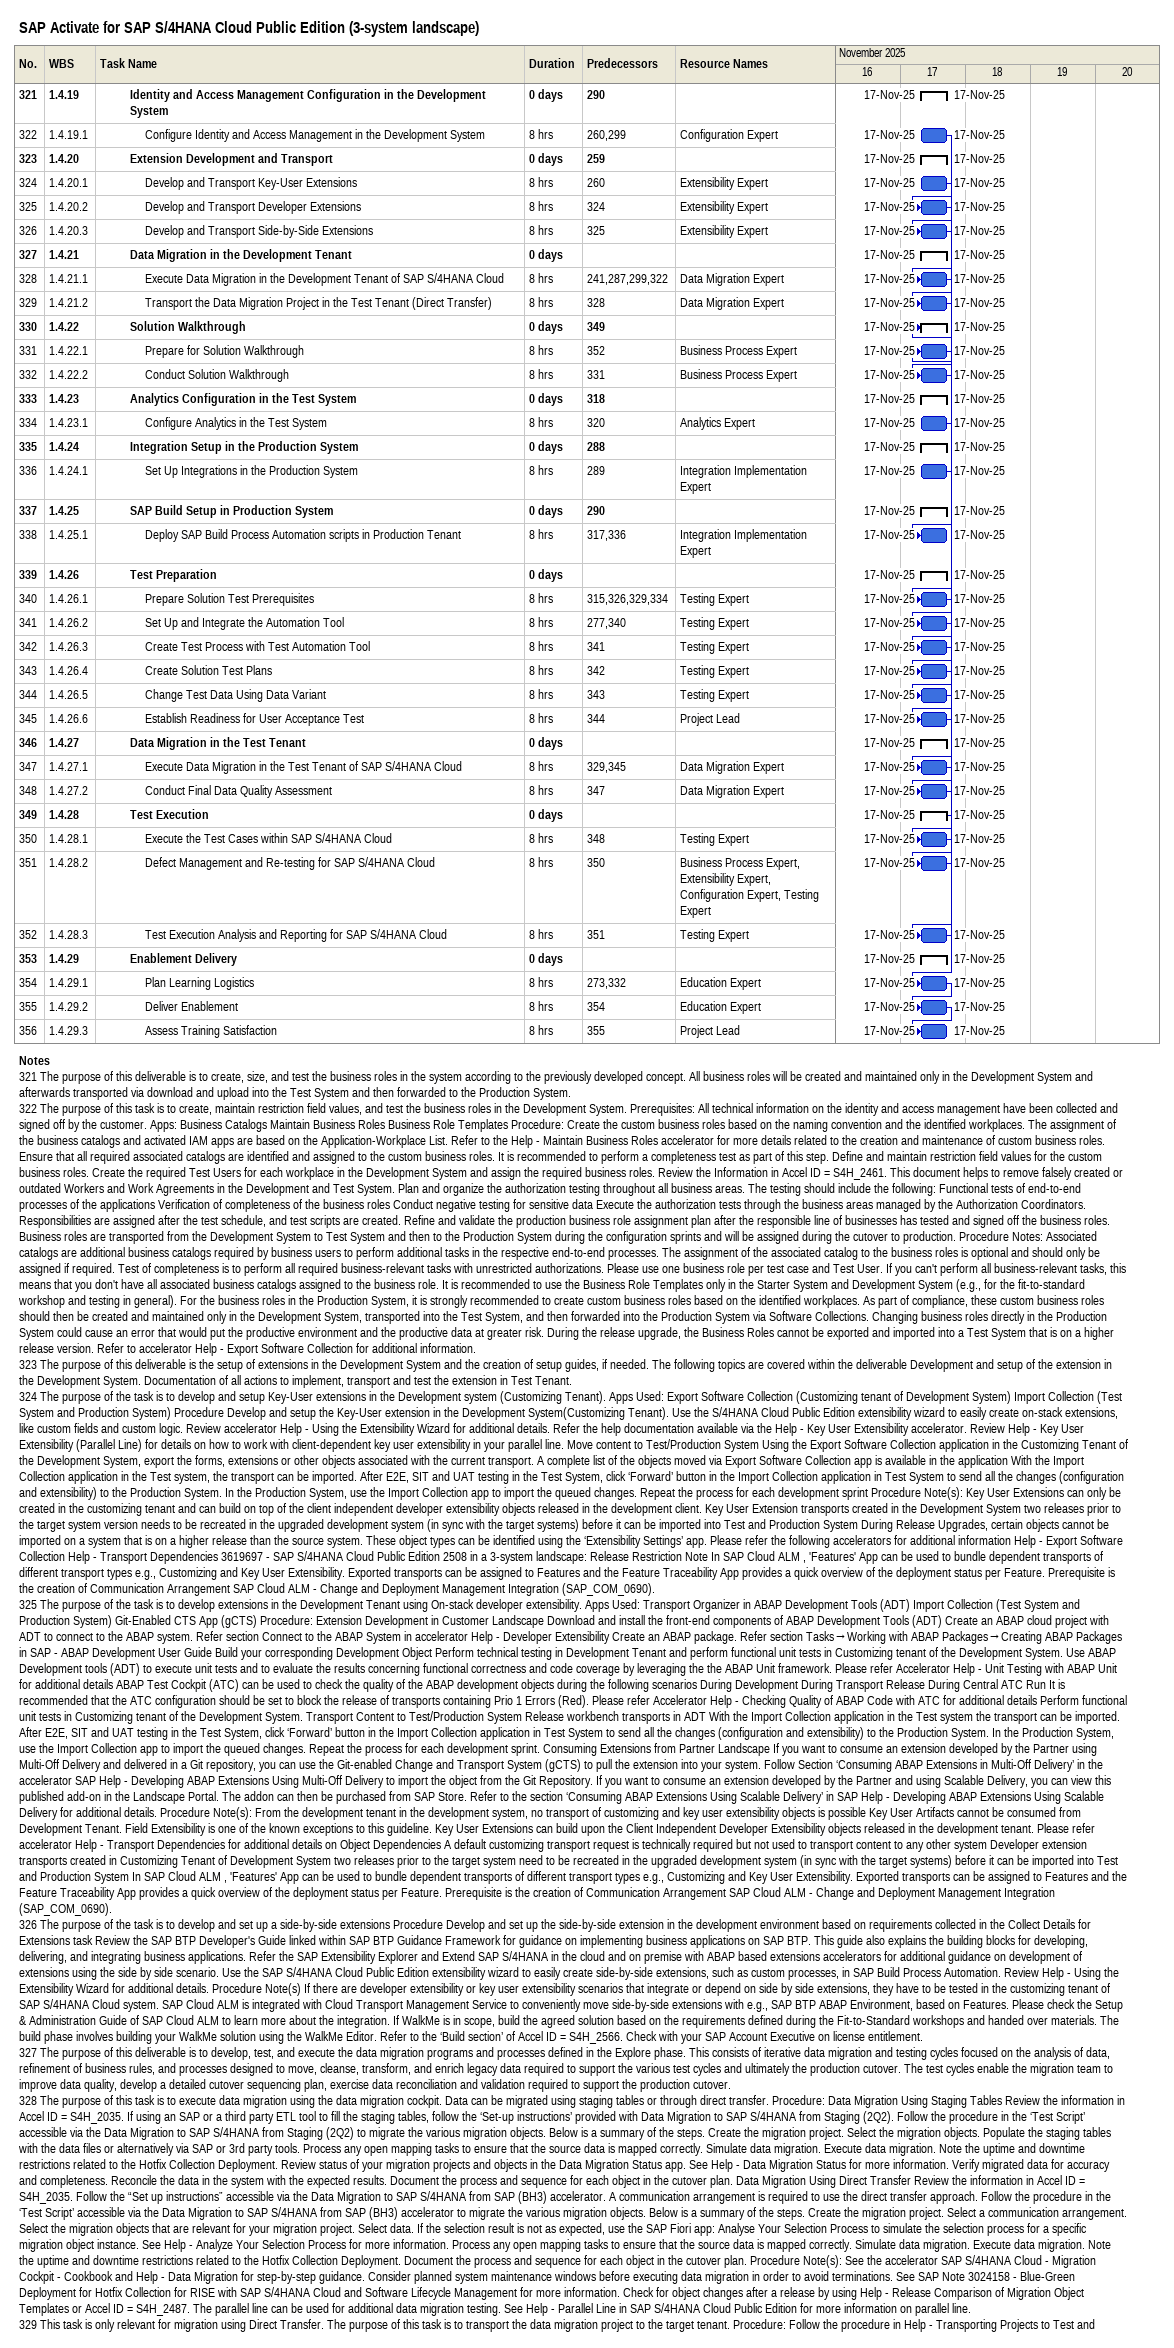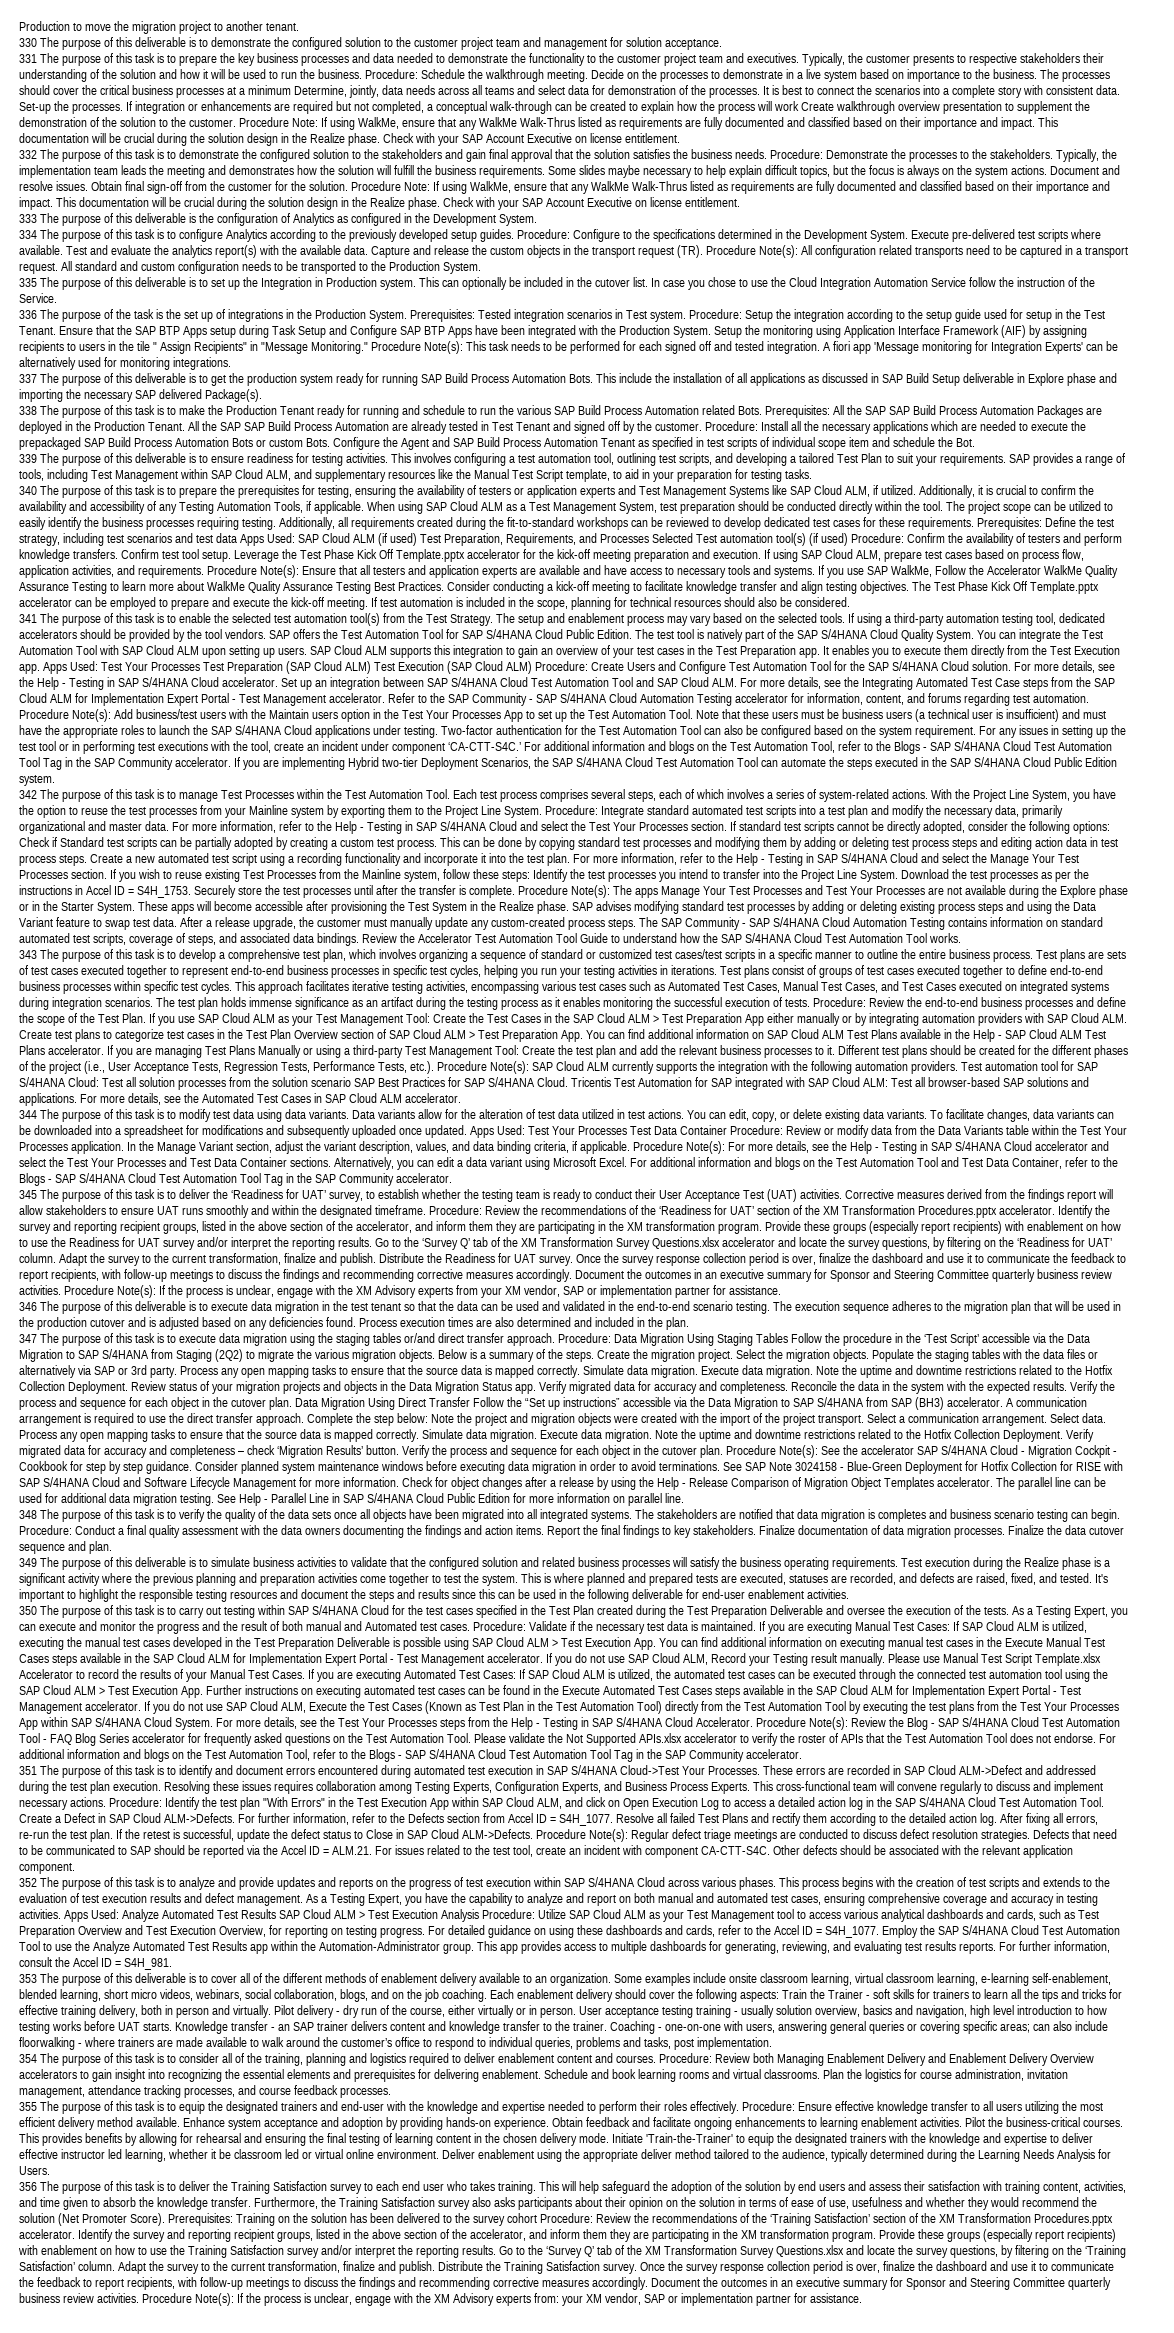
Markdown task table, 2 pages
SAP Activate for SAP S/4HANA Cloud Public Edition (3-system landscape)

| ID | WBS | Task | Duration | Start | Finish | Predecessors | Resources |
|---|---|---|---|---|---|---|---|
| 321 | 1.4.19 | **Identity and Access Management Configuration in the Development System** | 0d | 2025-11-17 | 2025-11-17 | 290 |  |
| 322 | 1.4.19.1 | Configure Identity and Access Management in the Development System | 8h | 2025-11-17 | 2025-11-17 | 260, 299 | Configuration Expert |
| 323 | 1.4.20 | **Extension Development and Transport** | 0d | 2025-11-17 | 2025-11-17 | 259 |  |
| 324 | 1.4.20.1 | Develop and Transport Key-User Extensions | 8h | 2025-11-17 | 2025-11-17 | 260 | Extensibility Expert |
| 325 | 1.4.20.2 | Develop and Transport Developer Extensions | 8h | 2025-11-17 | 2025-11-17 | 324 | Extensibility Expert |
| 326 | 1.4.20.3 | Develop and Transport Side-by-Side Extensions | 8h | 2025-11-17 | 2025-11-17 | 325 | Extensibility Expert |
| 327 | 1.4.21 | **Data Migration in the Development Tenant** | 0d | 2025-11-17 | 2025-11-17 |  |  |
| 328 | 1.4.21.1 | Execute Data Migration in the Development Tenant of SAP S/4HANA Cloud | 8h | 2025-11-17 | 2025-11-17 | 241, 287, 299, 322 | Data Migration Expert |
| 329 | 1.4.21.2 | Transport the Data Migration Project in the Test Tenant (Direct Transfer) | 8h | 2025-11-17 | 2025-11-17 | 328 | Data Migration Expert |
| 330 | 1.4.22 | **Solution Walkthrough** | 0d | 2025-11-17 | 2025-11-17 | 349 |  |
| 331 | 1.4.22.1 | Prepare for Solution Walkthrough | 8h | 2025-11-17 | 2025-11-17 | 352 | Business Process Expert |
| 332 | 1.4.22.2 | Conduct Solution Walkthrough | 8h | 2025-11-17 | 2025-11-17 | 331 | Business Process Expert |
| 333 | 1.4.23 | **Analytics Configuration in the Test System** | 0d | 2025-11-17 | 2025-11-17 | 318 |  |
| 334 | 1.4.23.1 | Configure Analytics in the Test System | 8h | 2025-11-17 | 2025-11-17 | 320 | Analytics Expert |
| 335 | 1.4.24 | **Integration Setup in the Production System** | 0d | 2025-11-17 | 2025-11-17 | 288 |  |
| 336 | 1.4.24.1 | Set Up Integrations in the Production System | 8h | 2025-11-17 | 2025-11-17 | 289 | Integration Implementation Expert |
| 337 | 1.4.25 | **SAP Build Setup in Production System** | 0d | 2025-11-17 | 2025-11-17 | 290 |  |
| 338 | 1.4.25.1 | Deploy SAP Build Process Automation scripts in Production Tenant | 8h | 2025-11-17 | 2025-11-17 | 317, 336 | Integration Implementation Expert |
| 339 | 1.4.26 | **Test Preparation** | 0d | 2025-11-17 | 2025-11-17 |  |  |
| 340 | 1.4.26.1 | Prepare Solution Test Prerequisites | 8h | 2025-11-17 | 2025-11-17 | 315, 326, 329, 334 | Testing Expert |
| 341 | 1.4.26.2 | Set Up and Integrate the Automation Tool | 8h | 2025-11-17 | 2025-11-17 | 277, 340 | Testing Expert |
| 342 | 1.4.26.3 | Create Test Process with Test Automation Tool | 8h | 2025-11-17 | 2025-11-17 | 341 | Testing Expert |
| 343 | 1.4.26.4 | Create Solution Test Plans | 8h | 2025-11-17 | 2025-11-17 | 342 | Testing Expert |
| 344 | 1.4.26.5 | Change Test Data Using Data Variant | 8h | 2025-11-17 | 2025-11-17 | 343 | Testing Expert |
| 345 | 1.4.26.6 | Establish Readiness for User Acceptance Test | 8h | 2025-11-17 | 2025-11-17 | 344 | Project Lead |
| 346 | 1.4.27 | **Data Migration in the Test Tenant** | 0d | 2025-11-17 | 2025-11-17 |  |  |
| 347 | 1.4.27.1 | Execute Data Migration in the Test Tenant of SAP S/4HANA Cloud | 8h | 2025-11-17 | 2025-11-17 | 329, 345 | Data Migration Expert |
| 348 | 1.4.27.2 | Conduct Final Data Quality Assessment | 8h | 2025-11-17 | 2025-11-17 | 347 | Data Migration Expert |
| 349 | 1.4.28 | **Test Execution** | 0d | 2025-11-17 | 2025-11-17 |  |  |
| 350 | 1.4.28.1 | Execute the Test Cases within SAP S/4HANA Cloud | 8h | 2025-11-17 | 2025-11-17 | 348 | Testing Expert |
| 351 | 1.4.28.2 | Defect Management and Re-testing for SAP S/4HANA Cloud | 8h | 2025-11-17 | 2025-11-17 | 350 | Business Process Expert, Extensibility Expert, Configuration Expert, Testing Expert |
| 352 | 1.4.28.3 | Test Execution Analysis and Reporting for SAP S/4HANA Cloud | 8h | 2025-11-17 | 2025-11-17 | 351 | Testing Expert |
| 353 | 1.4.29 | **Enablement Delivery** | 0d | 2025-11-17 | 2025-11-17 |  |  |
| 354 | 1.4.29.1 | Plan Learning Logistics | 8h | 2025-11-17 | 2025-11-17 | 273, 332 | Education Expert |
| 355 | 1.4.29.2 | Deliver Enablement | 8h | 2025-11-17 | 2025-11-17 | 354 | Education Expert |
| 356 | 1.4.29.3 | Assess Training Satisfaction | 8h | 2025-11-17 | 2025-11-17 | 355 | Project Lead |

Notes
- 321: The purpose of this deliverable is to create, size, and test the business roles in the system according to the previously developed concept. All business roles will be created and maintained only in the Development System and afterwards transported via download and upload into the Test System and then forwarded to the Production System.
- 322: The purpose of this task is to create, maintain restriction field values, and test the business roles in the Development System. Prerequisites: All technical information on the identity and access management have been collected and signed off by the customer. Apps: Business Catalogs Maintain Business Roles Business Role Templates Procedure: Create the custom business roles based on the naming convention and the identified workplaces. The assignment of the business catalogs and activated IAM apps are based on the Application-Workplace List. Refer to the Help - Maintain Business Roles accelerator for more details related to the creation and maintenance of custom business roles. Ensure that all required associated catalogs are identified and assigned to the custom business roles. It is recommended to perform a completeness test as part of this step. Define and maintain restriction field values for the custom business roles. Create the required Test Users for each workplace in the Development System and assign the required business roles. Review the Information in Accel ID = S4H_2461. This document helps to remove falsely created or outdated Workers and Work Agreements in the Development and Test System. Plan and organize the authorization testing throughout all business areas. The testing should include the following: Functional tests of end-to-end processes of the applications Verification of completeness of the business roles Conduct negative testing for sensitive data Execute the authorization tests through the business areas managed by the Authorization Coordinators. Responsibilities are assigned after the test schedule, and test scripts are created. Refine and validate the production business role assignment plan after the responsible line of businesses has tested and signed off the business roles. Business roles are transported from the Development System to Test System and then to the Production System during the configuration sprints and will be assigned during the cutover to production. Procedure Notes: Associated catalogs are additional business catalogs required by business users to perform additional tasks in the respective end-to-end processes. The assignment of the associated catalog to the business roles is optional and should only be assigned if required. Test of completeness is to perform all required business-relevant tasks with unrestricted authorizations. Please use one business role per test case and Test User. If you can't perform all business-relevant tasks, this means that you don't have all associated business catalogs assigned to the business role. It is recommended to use the Business Role Templates only in the Starter System and Development System (e.g., for the fit-to-standard workshop and testing in general). For the business roles in the Production System, it is strongly recommended to create custom business roles based on the identified workplaces. As part of compliance, these custom business roles should then be created and maintained only in the Development System, transported into the Test System, and then forwarded into the Production System via Software Collections. Changing business roles directly in the Production System could cause an error that would put the productive environment and the productive data at greater risk. During the release upgrade, the Business Roles cannot be exported and imported into a Test System that is on a higher release version. Refer to accelerator Help - Export Software Collection for additional information.
- 323: The purpose of this deliverable is the setup of extensions in the Development System and the creation of setup guides, if needed. The following topics are covered within the deliverable Development and setup of the extension in the Development System. Documentation of all actions to implement, transport and test the extension in Test Tenant.
- 324: The purpose of the task is to develop and setup Key-User extensions in the Development system (Customizing Tenant). Apps Used: Export Software Collection (Customizing tenant of Development System) Import Collection (Test System and Production System) Procedure Develop and setup the Key-User extension in the Development System(Customizing Tenant). Use the S/4HANA Cloud Public Edition extensibility wizard to easily create on-stack extensions, like custom fields and custom logic. Review accelerator Help - Using the Extensibility Wizard for additional details. Refer the help documentation available via the Help - Key User Extensibility accelerator. Review Help - Key User Extensibility (Parallel Line) for details on how to work with client-dependent key user extensibility in your parallel line. Move content to Test/Production System Using the Export Software Collection application in the Customizing Tenant of the Development System, export the forms, extensions or other objects associated with the current transport. A complete list of the objects moved via Export Software Collection app is available in the application With the Import Collection application in the Test system, the transport can be imported. After E2E, SIT and UAT testing in the Test System, click ‘Forward’ button in the Import Collection application in Test System to send all the changes (configuration and extensibility) to the Production System. In the Production System, use the Import Collection app to import the queued changes. Repeat the process for each development sprint Procedure Note(s): Key User Extensions can only be created in the customizing tenant and can build on top of the client independent developer extensibility objects released in the development client. Key User Extension transports created in the Development System two releases prior to the target system version needs to be recreated in the upgraded development system (in sync with the target systems) before it can be imported into Test and Production System During Release Upgrades, certain objects cannot be imported on a system that is on a higher release than the source system. These object types can be identified using the ‘Extensibility Settings’ app. Please refer the following accelerators for additional information Help - Export Software Collection Help - Transport Dependencies 3619697 - SAP S/4HANA Cloud Public Edition 2508 in a 3-system landscape: Release Restriction Note In SAP Cloud ALM , 'Features' App can be used to bundle dependent transports of different transport types e.g., Customizing and Key User Extensibility. Exported transports can be assigned to Features and the Feature Traceability App provides a quick overview of the deployment status per Feature. Prerequisite is the creation of Communication Arrangement SAP Cloud ALM - Change and Deployment Management Integration (SAP_COM_0690).
- 325: The purpose of the task is to develop extensions in the Development Tenant using On-stack developer extensibility. Apps Used: Transport Organizer in ABAP Development Tools (ADT) Import Collection (Test System and Production System) Git-Enabled CTS App (gCTS) Procedure: Extension Development in Customer Landscape Download and install the front-end components of ABAP Development Tools (ADT) Create an ABAP cloud project with ADT to connect to the ABAP system. Refer section Connect to the ABAP System in accelerator Help - Developer Extensibility Create an ABAP package. Refer section Tasks→Working with ABAP Packages→Creating ABAP Packages in SAP - ABAP Development User Guide Build your corresponding Development Object Perform technical testing in Development Tenant and perform functional unit tests in Customizing tenant of the Development System. Use ABAP Development tools (ADT) to execute unit tests and to evaluate the results concerning functional correctness and code coverage by leveraging the the ABAP Unit framework. Please refer Accelerator Help - Unit Testing with ABAP Unit for additional details ABAP Test Cockpit (ATC) can be used to check the quality of the ABAP development objects during the following scenarios During Development During Transport Release During Central ATC Run It is recommended that the ATC configuration should be set to block the release of transports containing Prio 1 Errors (Red). Please refer Accelerator Help - Checking Quality of ABAP Code with ATC for additional details Perform functional unit tests in Customizing tenant of the Development System. Transport Content to Test/Production System Release workbench transports in ADT With the Import Collection application in the Test system the transport can be imported. After E2E, SIT and UAT testing in the Test System, click ‘Forward’ button in the Import Collection application in Test System to send all the changes (configuration and extensibility) to the Production System. In the Production System, use the Import Collection app to import the queued changes. Repeat the process for each development sprint. Consuming Extensions from Partner Landscape If you want to consume an extension developed by the Partner using Multi-Off Delivery and delivered in a Git repository, you can use the Git-enabled Change and Transport System (gCTS) to pull the extension into your system. Follow Section ‘Consuming ABAP Extensions in Multi-Off Delivery’ in the accelerator SAP Help - Developing ABAP Extensions Using Multi-Off Delivery to import the object from the Git Repository. If you want to consume an extension developed by the Partner and using Scalable Delivery, you can view this published add-on in the Landscape Portal. The addon can then be purchased from SAP Store. Refer to the section ‘Consuming ABAP Extensions Using Scalable Delivery’ in SAP Help - Developing ABAP Extensions Using Scalable Delivery for additional details. Procedure Note(s): From the development tenant in the development system, no transport of customizing and key user extensibility objects is possible Key User Artifacts cannot be consumed from Development Tenant. Field Extensibility is one of the known exceptions to this guideline. Key User Extensions can build upon the Client Independent Developer Extensibility objects released in the development tenant. Please refer accelerator Help - Transport Dependencies for additional details on Object Dependencies A default customizing transport request is technically required but not used to transport content to any other system Developer extension transports created in Customizing Tenant of Development System two releases prior to the target system need to be recreated in the upgraded development system (in sync with the target systems) before it can be imported into Test and Production System In SAP Cloud ALM , 'Features' App can be used to bundle dependent transports of different transport types e.g., Customizing and Key User Extensibility. Exported transports can be assigned to Features and the Feature Traceability App provides a quick overview of the deployment status per Feature. Prerequisite is the creation of Communication Arrangement SAP Cloud ALM - Change and Deployment Management Integration (SAP_COM_0690).
- 326: The purpose of the task is to develop and set up a side-by-side extensions Procedure Develop and set up the side-by-side extension in the development environment based on requirements collected in the Collect Details for Extensions task Review the SAP BTP Developer's Guide linked within SAP BTP Guidance Framework for guidance on implementing business applications on SAP BTP. This guide also explains the building blocks for developing, delivering, and integrating business applications. Refer the SAP Extensibility Explorer and Extend SAP S/4HANA in the cloud and on premise with ABAP based extensions accelerators for additional guidance on development of extensions using the side by side scenario. Use the SAP S/4HANA Cloud Public Edition extensibility wizard to easily create side-by-side extensions, such as custom processes, in SAP Build Process Automation. Review Help - Using the Extensibility Wizard for additional details. Procedure Note(s) If there are developer extensibility or key user extensibility scenarios that integrate or depend on side by side extensions, they have to be tested in the customizing tenant of SAP S/4HANA Cloud system. SAP Cloud ALM is integrated with Cloud Transport Management Service to conveniently move side-by-side extensions with e.g., SAP BTP ABAP Environment, based on Features. Please check the Setup & Administration Guide of SAP Cloud ALM to learn more about the integration. If WalkMe is in scope, build the agreed solution based on the requirements defined during the Fit-to-Standard workshops and handed over materials. The build phase involves building your WalkMe solution using the WalkMe Editor. Refer to the ‘Build section’ of Accel ID = S4H_2566. Check with your SAP Account Executive on license entitlement.
- 327: The purpose of this deliverable is to develop, test, and execute the data migration programs and processes defined in the Explore phase. This consists of iterative data migration and testing cycles focused on the analysis of data, refinement of business rules, and processes designed to move, cleanse, transform, and enrich legacy data required to support the various test cycles and ultimately the production cutover. The test cycles enable the migration team to improve data quality, develop a detailed cutover sequencing plan, exercise data reconciliation and validation required to support the production cutover.
- 328: The purpose of this task is to execute data migration using the data migration cockpit. Data can be migrated using staging tables or through direct transfer. Procedure: Data Migration Using Staging Tables Review the information in Accel ID = S4H_2035. If using an SAP or a third party ETL tool to fill the staging tables, follow the ‘Set-up instructions’ provided with Data Migration to SAP S/4HANA from Staging (2Q2). Follow the procedure in the ‘Test Script’ accessible via the Data Migration to SAP S/4HANA from Staging (2Q2) to migrate the various migration objects. Below is a summary of the steps. Create the migration project. Select the migration objects. Populate the staging tables with the data files or alternatively via SAP or 3rd party tools. Process any open mapping tasks to ensure that the source data is mapped correctly. Simulate data migration. Execute data migration. Note the uptime and downtime restrictions related to the Hotfix Collection Deployment. Review status of your migration projects and objects in the Data Migration Status app. See Help - Data Migration Status for more information. Verify migrated data for accuracy and completeness. Reconcile the data in the system with the expected results. Document the process and sequence for each object in the cutover plan. Data Migration Using Direct Transfer Review the information in Accel ID = S4H_2035. Follow the “Set up instructions” accessible via the Data Migration to SAP S/4HANA from SAP (BH3) accelerator. A communication arrangement is required to use the direct transfer approach. Follow the procedure in the ‘Test Script’ accessible via the Data Migration to SAP S/4HANA from SAP (BH3) accelerator to migrate the various migration objects. Below is a summary of the steps. Create the migration project. Select a communication arrangement. Select the migration objects that are relevant for your migration project. Select data. If the selection result is not as expected, use the SAP Fiori app: Analyse Your Selection Process to simulate the selection process for a specific migration object instance. See Help - Analyze Your Selection Process for more information. Process any open mapping tasks to ensure that the source data is mapped correctly. Simulate data migration. Execute data migration. Note the uptime and downtime restrictions related to the Hotfix Collection Deployment. Document the process and sequence for each object in the cutover plan. Procedure Note(s): See the accelerator SAP S/4HANA Cloud - Migration Cockpit - Cookbook and Help - Data Migration for step-by-step guidance. Consider planned system maintenance windows before executing data migration in order to avoid terminations. See SAP Note 3024158 - Blue-Green Deployment for Hotfix Collection for RISE with SAP S/4HANA Cloud and Software Lifecycle Management for more information. Check for object changes after a release by using Help - Release Comparison of Migration Object Templates or Accel ID = S4H_2487. The parallel line can be used for additional data migration testing. See Help - Parallel Line in SAP S/4HANA Cloud Public Edition for more information on parallel line.
- 329: This task is only relevant for migration using Direct Transfer. The purpose of this task is to transport the data migration project to the target tenant. Procedure: Follow the procedure in Help - Transporting Projects to Test and Production to move the migration project to another tenant.
- 330: The purpose of this deliverable is to demonstrate the configured solution to the customer project team and management for solution acceptance.
- 331: The purpose of this task is to prepare the key business processes and data needed to demonstrate the functionality to the customer project team and executives. Typically, the customer presents to respective stakeholders their understanding of the solution and how it will be used to run the business. Procedure: Schedule the walkthrough meeting. Decide on the processes to demonstrate in a live system based on importance to the business. The processes should cover the critical business processes at a minimum Determine, jointly, data needs across all teams and select data for demonstration of the processes. It is best to connect the scenarios into a complete story with consistent data. Set-up the processes. If integration or enhancements are required but not completed, a conceptual walk-through can be created to explain how the process will work Create walkthrough overview presentation to supplement the demonstration of the solution to the customer. Procedure Note: If using WalkMe, ensure that any WalkMe Walk-Thrus listed as requirements are fully documented and classified based on their importance and impact. This documentation will be crucial during the solution design in the Realize phase. Check with your SAP Account Executive on license entitlement.
- 332: The purpose of this task is to demonstrate the configured solution to the stakeholders and gain final approval that the solution satisfies the business needs. Procedure: Demonstrate the processes to the stakeholders. Typically, the implementation team leads the meeting and demonstrates how the solution will fulfill the business requirements. Some slides maybe necessary to help explain difficult topics, but the focus is always on the system actions. Document and resolve issues. Obtain final sign-off from the customer for the solution. Procedure Note: If using WalkMe, ensure that any WalkMe Walk-Thrus listed as requirements are fully documented and classified based on their importance and impact. This documentation will be crucial during the solution design in the Realize phase. Check with your SAP Account Executive on license entitlement.
- 333: The purpose of this deliverable is the configuration of Analytics as configured in the Development System.
- 334: The purpose of this task is to configure Analytics according to the previously developed setup guides. Procedure: Configure to the specifications determined in the Development System. Execute pre-delivered test scripts where available. Test and evaluate the analytics report(s) with the available data. Capture and release the custom objects in the transport request (TR). Procedure Note(s): All configuration related transports need to be captured in a transport request. All standard and custom configuration needs to be transported to the Production System.
- 335: The purpose of this deliverable is to set up the Integration in Production system. This can optionally be included in the cutover list. In case you chose to use the Cloud Integration Automation Service follow the instruction of the Service.
- 336: The purpose of the task is the set up of integrations in the Production System. Prerequisites: Tested integration scenarios in Test system. Procedure: Setup the integration according to the setup guide used for setup in the Test Tenant. Ensure that the SAP BTP Apps setup during Task Setup and Configure SAP BTP Apps have been integrated with the Production System. Setup the monitoring using Application Interface Framework (AIF) by assigning recipients to users in the tile " Assign Recipients" in "Message Monitoring." Procedure Note(s): This task needs to be performed for each signed off and tested integration. A fiori app 'Message monitoring for Integration Experts' can be alternatively used for monitoring integrations.
- 337: The purpose of this deliverable is to get the production system ready for running SAP Build Process Automation Bots. This include the installation of all applications as discussed in SAP Build Setup deliverable in Explore phase and importing the necessary SAP delivered Package(s).
- 338: The purpose of this task is to make the Production Tenant ready for running and schedule to run the various SAP Build Process Automation related Bots. Prerequisites: All the SAP SAP Build Process Automation Packages are deployed in the Production Tenant. All the SAP SAP Build Process Automation are already tested in Test Tenant and signed off by the customer. Procedure: Install all the necessary applications which are needed to execute the prepackaged SAP Build Process Automation Bots or custom Bots. Configure the Agent and SAP Build Process Automation Tenant as specified in test scripts of individual scope item and schedule the Bot.
- 339: The purpose of this deliverable is to ensure readiness for testing activities. This involves configuring a test automation tool, outlining test scripts, and developing a tailored Test Plan to suit your requirements. SAP provides a range of tools, including Test Management within SAP Cloud ALM, and supplementary resources like the Manual Test Script template, to aid in your preparation for testing tasks.
- 340: The purpose of this task is to prepare the prerequisites for testing, ensuring the availability of testers or application experts and Test Management Systems like SAP Cloud ALM, if utilized. Additionally, it is crucial to confirm the availability and accessibility of any Testing Automation Tools, if applicable. When using SAP Cloud ALM as a Test Management System, test preparation should be conducted directly within the tool. The project scope can be utilized to easily identify the business processes requiring testing. Additionally, all requirements created during the fit-to-standard workshops can be reviewed to develop dedicated test cases for these requirements. Prerequisites: Define the test strategy, including test scenarios and test data Apps Used: SAP Cloud ALM (if used) Test Preparation, Requirements, and Processes Selected Test automation tool(s) (if used) Procedure: Confirm the availability of testers and perform knowledge transfers. Confirm test tool setup. Leverage the Test Phase Kick Off Template.pptx accelerator for the kick-off meeting preparation and execution. If using SAP Cloud ALM, prepare test cases based on process flow, application activities, and requirements. Procedure Note(s): Ensure that all testers and application experts are available and have access to necessary tools and systems. If you use SAP WalkMe, Follow the Accelerator WalkMe Quality Assurance Testing to learn more about WalkMe Quality Assurance Testing Best Practices. Consider conducting a kick-off meeting to facilitate knowledge transfer and align testing objectives. The Test Phase Kick Off Template.pptx accelerator can be employed to prepare and execute the kick-off meeting. If test automation is included in the scope, planning for technical resources should also be considered.
- 341: The purpose of this task is to enable the selected test automation tool(s) from the Test Strategy. The setup and enablement process may vary based on the selected tools. If using a third-party automation testing tool, dedicated accelerators should be provided by the tool vendors. SAP offers the Test Automation Tool for SAP S/4HANA Cloud Public Edition. The test tool is natively part of the SAP S/4HANA Cloud Quality System. You can integrate the Test Automation Tool with SAP Cloud ALM upon setting up users. SAP Cloud ALM supports this integration to gain an overview of your test cases in the Test Preparation app. It enables you to execute them directly from the Test Execution app. Apps Used: Test Your Processes Test Preparation (SAP Cloud ALM) Test Execution (SAP Cloud ALM) Procedure: Create Users and Configure Test Automation Tool for the SAP S/4HANA Cloud solution. For more details, see the Help - Testing in SAP S/4HANA Cloud accelerator. Set up an integration between SAP S/4HANA Cloud Test Automation Tool and SAP Cloud ALM. For more details, see the Integrating Automated Test Case steps from the SAP Cloud ALM for Implementation Expert Portal - Test Management accelerator. Refer to the SAP Community - SAP S/4HANA Cloud Automation Testing accelerator for information, content, and forums regarding test automation. Procedure Note(s): Add business/test users with the Maintain users option in the Test Your Processes App to set up the Test Automation Tool. Note that these users must be business users (a technical user is insufficient) and must have the appropriate roles to launch the SAP S/4HANA Cloud applications under testing. Two-factor authentication for the Test Automation Tool can also be configured based on the system requirement. For any issues in setting up the test tool or in performing test executions with the tool, create an incident under component ‘CA-CTT-S4C.’ For additional information and blogs on the Test Automation Tool, refer to the Blogs - SAP S/4HANA Cloud Test Automation Tool Tag in the SAP Community accelerator. If you are implementing Hybrid two-tier Deployment Scenarios, the SAP S/4HANA Cloud Test Automation Tool can automate the steps executed in the SAP S/4HANA Cloud Public Edition system.
- 342: The purpose of this task is to manage Test Processes within the Test Automation Tool. Each test process comprises several steps, each of which involves a series of system-related actions. With the Project Line System, you have the option to reuse the test processes from your Mainline system by exporting them to the Project Line System. Procedure: Integrate standard automated test scripts into a test plan and modify the necessary data, primarily organizational and master data. For more information, refer to the Help - Testing in SAP S/4HANA Cloud and select the Test Your Processes section. If standard test scripts cannot be directly adopted, consider the following options: Check if Standard test scripts can be partially adopted by creating a custom test process. This can be done by copying standard test processes and modifying them by adding or deleting test process steps and editing action data in test process steps. Create a new automated test script using a recording functionality and incorporate it into the test plan. For more information, refer to the Help - Testing in SAP S/4HANA Cloud and select the Manage Your Test Processes section. If you wish to reuse existing Test Processes from the Mainline system, follow these steps: Identify the test processes you intend to transfer into the Project Line System. Download the test processes as per the instructions in Accel ID = S4H_1753. Securely store the test processes until after the transfer is complete. Procedure Note(s): The apps Manage Your Test Processes and Test Your Processes are not available during the Explore phase or in the Starter System. These apps will become accessible after provisioning the Test System in the Realize phase. SAP advises modifying standard test processes by adding or deleting existing process steps and using the Data Variant feature to swap test data. After a release upgrade, the customer must manually update any custom-created process steps. The SAP Community - SAP S/4HANA Cloud Automation Testing contains information on standard automated test scripts, coverage of steps, and associated data bindings. Review the Accelerator Test Automation Tool Guide to understand how the SAP S/4HANA Cloud Test Automation Tool works.
- 343: The purpose of this task is to develop a comprehensive test plan, which involves organizing a sequence of standard or customized test cases/test scripts in a specific manner to outline the entire business process. Test plans are sets of test cases executed together to represent end-to-end business processes in specific test cycles, helping you run your testing activities in iterations. Test plans consist of groups of test cases executed together to define end-to-end business processes within specific test cycles. This approach facilitates iterative testing activities, encompassing various test cases such as Automated Test Cases, Manual Test Cases, and Test Cases executed on integrated systems during integration scenarios. The test plan holds immense significance as an artifact during the testing process as it enables monitoring the successful execution of tests. Procedure: Review the end-to-end business processes and define the scope of the Test Plan. If you use SAP Cloud ALM as your Test Management Tool: Create the Test Cases in the SAP Cloud ALM > Test Preparation App either manually or by integrating automation providers with SAP Cloud ALM. Create test plans to categorize test cases in the Test Plan Overview section of SAP Cloud ALM > Test Preparation App. You can find additional information on SAP Cloud ALM Test Plans available in the Help - SAP Cloud ALM Test Plans accelerator. If you are managing Test Plans Manually or using a third-party Test Management Tool: Create the test plan and add the relevant business processes to it. Different test plans should be created for the different phases of the project (i.e., User Acceptance Tests, Regression Tests, Performance Tests, etc.). Procedure Note(s): SAP Cloud ALM currently supports the integration with the following automation providers. Test automation tool for SAP S/4HANA Cloud: Test all solution processes from the solution scenario SAP Best Practices for SAP S/4HANA Cloud. Tricentis Test Automation for SAP integrated with SAP Cloud ALM: Test all browser-based SAP solutions and applications. For more details, see the Automated Test Cases in SAP Cloud ALM accelerator.
- 344: The purpose of this task is to modify test data using data variants. Data variants allow for the alteration of test data utilized in test actions. You can edit, copy, or delete existing data variants. To facilitate changes, data variants can be downloaded into a spreadsheet for modifications and subsequently uploaded once updated. Apps Used: Test Your Processes Test Data Container Procedure: Review or modify data from the Data Variants table within the Test Your Processes application. In the Manage Variant section, adjust the variant description, values, and data binding criteria, if applicable. Procedure Note(s): For more details, see the Help - Testing in SAP S/4HANA Cloud accelerator and select the Test Your Processes and Test Data Container sections. Alternatively, you can edit a data variant using Microsoft Excel. For additional information and blogs on the Test Automation Tool and Test Data Container, refer to the Blogs - SAP S/4HANA Cloud Test Automation Tool Tag in the SAP Community accelerator.
- 345: The purpose of this task is to deliver the ‘Readiness for UAT’ survey, to establish whether the testing team is ready to conduct their User Acceptance Test (UAT) activities. Corrective measures derived from the findings report will allow stakeholders to ensure UAT runs smoothly and within the designated timeframe. Procedure: Review the recommendations of the ‘Readiness for UAT’ section of the XM Transformation Procedures.pptx accelerator. Identify the survey and reporting recipient groups, listed in the above section of the accelerator, and inform them they are participating in the XM transformation program. Provide these groups (especially report recipients) with enablement on how to use the Readiness for UAT survey and/or interpret the reporting results. Go to the ‘Survey Q’ tab of the XM Transformation Survey Questions.xlsx accelerator and locate the survey questions, by filtering on the ‘Readiness for UAT’ column. Adapt the survey to the current transformation, finalize and publish. Distribute the Readiness for UAT survey. Once the survey response collection period is over, finalize the dashboard and use it to communicate the feedback to report recipients, with follow-up meetings to discuss the findings and recommending corrective measures accordingly. Document the outcomes in an executive summary for Sponsor and Steering Committee quarterly business review activities. Procedure Note(s): If the process is unclear, engage with the XM Advisory experts from your XM vendor, SAP or implementation partner for assistance.
- 346: The purpose of this deliverable is to execute data migration in the test tenant so that the data can be used and validated in the end-to-end scenario testing. The execution sequence adheres to the migration plan that will be used in the production cutover and is adjusted based on any deficiencies found. Process execution times are also determined and included in the plan.
- 347: The purpose of this task is to execute data migration using the staging tables or/and direct transfer approach. Procedure: Data Migration Using Staging Tables Follow the procedure in the ‘Test Script’ accessible via the Data Migration to SAP S/4HANA from Staging (2Q2) to migrate the various migration objects. Below is a summary of the steps. Create the migration project. Select the migration objects. Populate the staging tables with the data files or alternatively via SAP or 3rd party. Process any open mapping tasks to ensure that the source data is mapped correctly. Simulate data migration. Execute data migration. Note the uptime and downtime restrictions related to the Hotfix Collection Deployment. Review status of your migration projects and objects in the Data Migration Status app. Verify migrated data for accuracy and completeness. Reconcile the data in the system with the expected results. Verify the process and sequence for each object in the cutover plan. Data Migration Using Direct Transfer Follow the “Set up instructions” accessible via the Data Migration to SAP S/4HANA from SAP (BH3) accelerator. A communication arrangement is required to use the direct transfer approach. Complete the step below: Note the project and migration objects were created with the import of the project transport. Select a communication arrangement. Select data. Process any open mapping tasks to ensure that the source data is mapped correctly. Simulate data migration. Execute data migration. Note the uptime and downtime restrictions related to the Hotfix Collection Deployment. Verify migrated data for accuracy and completeness – check ‘Migration Results’ button. Verify the process and sequence for each object in the cutover plan. Procedure Note(s): See the accelerator SAP S/4HANA Cloud - Migration Cockpit - Cookbook for step by step guidance. Consider planned system maintenance windows before executing data migration in order to avoid terminations. See SAP Note 3024158 - Blue-Green Deployment for Hotfix Collection for RISE with SAP S/4HANA Cloud and Software Lifecycle Management for more information. Check for object changes after a release by using the Help - Release Comparison of Migration Object Templates accelerator. The parallel line can be used for additional data migration testing. See Help - Parallel Line in SAP S/4HANA Cloud Public Edition for more information on parallel line.
- 348: The purpose of this task is to verify the quality of the data sets once all objects have been migrated into all integrated systems. The stakeholders are notified that data migration is completes and business scenario testing can begin. Procedure: Conduct a final quality assessment with the data owners documenting the findings and action items. Report the final findings to key stakeholders. Finalize documentation of data migration processes. Finalize the data cutover sequence and plan.
- 349: The purpose of this deliverable is to simulate business activities to validate that the configured solution and related business processes will satisfy the business operating requirements. Test execution during the Realize phase is a significant activity where the previous planning and preparation activities come together to test the system. This is where planned and prepared tests are executed, statuses are recorded, and defects are raised, fixed, and tested. It's important to highlight the responsible testing resources and document the steps and results since this can be used in the following deliverable for end-user enablement activities.
- 350: The purpose of this task is to carry out testing within SAP S/4HANA Cloud for the test cases specified in the Test Plan created during the Test Preparation Deliverable and oversee the execution of the tests. As a Testing Expert, you can execute and monitor the progress and the result of both manual and Automated test cases. Procedure: Validate if the necessary test data is maintained. If you are executing Manual Test Cases: If SAP Cloud ALM is utilized, executing the manual test cases developed in the Test Preparation Deliverable is possible using SAP Cloud ALM > Test Execution App. You can find additional information on executing manual test cases in the Execute Manual Test Cases steps available in the SAP Cloud ALM for Implementation Expert Portal - Test Management accelerator. If you do not use SAP Cloud ALM, Record your Testing result manually. Please use Manual Test Script Template.xlsx Accelerator to record the results of your Manual Test Cases. If you are executing Automated Test Cases: If SAP Cloud ALM is utilized, the automated test cases can be executed through the connected test automation tool using the SAP Cloud ALM > Test Execution App. Further instructions on executing automated test cases can be found in the Execute Automated Test Cases steps available in the SAP Cloud ALM for Implementation Expert Portal - Test Management accelerator. If you do not use SAP Cloud ALM, Execute the Test Cases (Known as Test Plan in the Test Automation Tool) directly from the Test Automation Tool by executing the test plans from the Test Your Processes App within SAP S/4HANA Cloud System. For more details, see the Test Your Processes steps from the Help - Testing in SAP S/4HANA Cloud Accelerator. Procedure Note(s): Review the Blog - SAP S/4HANA Cloud Test Automation Tool - FAQ Blog Series accelerator for frequently asked questions on the Test Automation Tool. Please validate the Not Supported APIs.xlsx accelerator to verify the roster of APIs that the Test Automation Tool does not endorse. For additional information and blogs on the Test Automation Tool, refer to the Blogs - SAP S/4HANA Cloud Test Automation Tool Tag in the SAP Community accelerator.
- 351: The purpose of this task is to identify and document errors encountered during automated test execution in SAP S/4HANA Cloud->Test Your Processes. These errors are recorded in SAP Cloud ALM->Defect and addressed during the test plan execution. Resolving these issues requires collaboration among Testing Experts, Configuration Experts, and Business Process Experts. This cross-functional team will convene regularly to discuss and implement necessary actions. Procedure: Identify the test plan "With Errors" in the Test Execution App within SAP Cloud ALM, and click on Open Execution Log to access a detailed action log in the SAP S/4HANA Cloud Test Automation Tool. Create a Defect in SAP Cloud ALM->Defects. For further information, refer to the Defects section from Accel ID = S4H_1077. Resolve all failed Test Plans and rectify them according to the detailed action log. After fixing all errors, re-run the test plan. If the retest is successful, update the defect status to Close in SAP Cloud ALM->Defects. Procedure Note(s): Regular defect triage meetings are conducted to discuss defect resolution strategies. Defects that need to be communicated to SAP should be reported via the Accel ID = ALM.21. For issues related to the test tool, create an incident with component CA-CTT-S4C. Other defects should be associated with the relevant application component.
- 352: The purpose of this task is to analyze and provide updates and reports on the progress of test execution within SAP S/4HANA Cloud across various phases. This process begins with the creation of test scripts and extends to the evaluation of test execution results and defect management. As a Testing Expert, you have the capability to analyze and report on both manual and automated test cases, ensuring comprehensive coverage and accuracy in testing activities. Apps Used: Analyze Automated Test Results SAP Cloud ALM > Test Execution Analysis Procedure: Utilize SAP Cloud ALM as your Test Management tool to access various analytical dashboards and cards, such as Test Preparation Overview and Test Execution Overview, for reporting on testing progress. For detailed guidance on using these dashboards and cards, refer to the Accel ID = S4H_1077. Employ the SAP S/4HANA Cloud Test Automation Tool to use the Analyze Automated Test Results app within the Automation-Administrator group. This app provides access to multiple dashboards for generating, reviewing, and evaluating test results reports. For further information, consult the Accel ID = S4H_981.
- 353: The purpose of this deliverable is to cover all of the different methods of enablement delivery available to an organization. Some examples include onsite classroom learning, virtual classroom learning, e-learning self-enablement, blended learning, short micro videos, webinars, social collaboration, blogs, and on the job coaching. Each enablement delivery should cover the following aspects: Train the Trainer - soft skills for trainers to learn all the tips and tricks for effective training delivery, both in person and virtually. Pilot delivery - dry run of the course, either virtually or in person. User acceptance testing training - usually solution overview, basics and navigation, high level introduction to how testing works before UAT starts. Knowledge transfer - an SAP trainer delivers content and knowledge transfer to the trainer. Coaching - one-on-one with users, answering general queries or covering specific areas; can also include floorwalking - where trainers are made available to walk around the customer’s office to respond to individual queries, problems and tasks, post implementation.
- 354: The purpose of this task is to consider all of the training, planning and logistics required to deliver enablement content and courses. Procedure: Review both Managing Enablement Delivery and Enablement Delivery Overview accelerators to gain insight into recognizing the essential elements and prerequisites for delivering enablement. Schedule and book learning rooms and virtual classrooms. Plan the logistics for course administration, invitation management, attendance tracking processes, and course feedback processes.
- 355: The purpose of this task is to equip the designated trainers and end-user with the knowledge and expertise needed to perform their roles effectively. Procedure: Ensure effective knowledge transfer to all users utilizing the most efficient delivery method available. Enhance system acceptance and adoption by providing hands-on experience. Obtain feedback and facilitate ongoing enhancements to learning enablement activities. Pilot the business-critical courses. This provides benefits by allowing for rehearsal and ensuring the final testing of learning content in the chosen delivery mode. Initiate 'Train-the-Trainer' to equip the designated trainers with the knowledge and expertise to deliver effective instructor led learning, whether it be classroom led or virtual online environment. Deliver enablement using the appropriate deliver method tailored to the audience, typically determined during the Learning Needs Analysis for Users.
- 356: The purpose of this task is to deliver the Training Satisfaction survey to each end user who takes training. This will help safeguard the adoption of the solution by end users and assess their satisfaction with training content, activities, and time given to absorb the knowledge transfer. Furthermore, the Training Satisfaction survey also asks participants about their opinion on the solution in terms of ease of use, usefulness and whether they would recommend the solution (Net Promoter Score). Prerequisites: Training on the solution has been delivered to the survey cohort Procedure: Review the recommendations of the ‘Training Satisfaction’ section of the XM Transformation Procedures.pptx accelerator. Identify the survey and reporting recipient groups, listed in the above section of the accelerator, and inform them they are participating in the XM transformation program. Provide these groups (especially report recipients) with enablement on how to use the Training Satisfaction survey and/or interpret the reporting results. Go to the ‘Survey Q’ tab of the XM Transformation Survey Questions.xlsx and locate the survey questions, by filtering on the ‘Training Satisfaction’ column. Adapt the survey to the current transformation, finalize and publish. Distribute the Training Satisfaction survey. Once the survey response collection period is over, finalize the dashboard and use it to communicate the feedback to report recipients, with follow-up meetings to discuss the findings and recommending corrective measures accordingly. Document the outcomes in an executive summary for Sponsor and Steering Committee quarterly business review activities. Procedure Note(s): If the process is unclear, engage with the XM Advisory experts from: your XM vendor, SAP or implementation partner for assistance.
